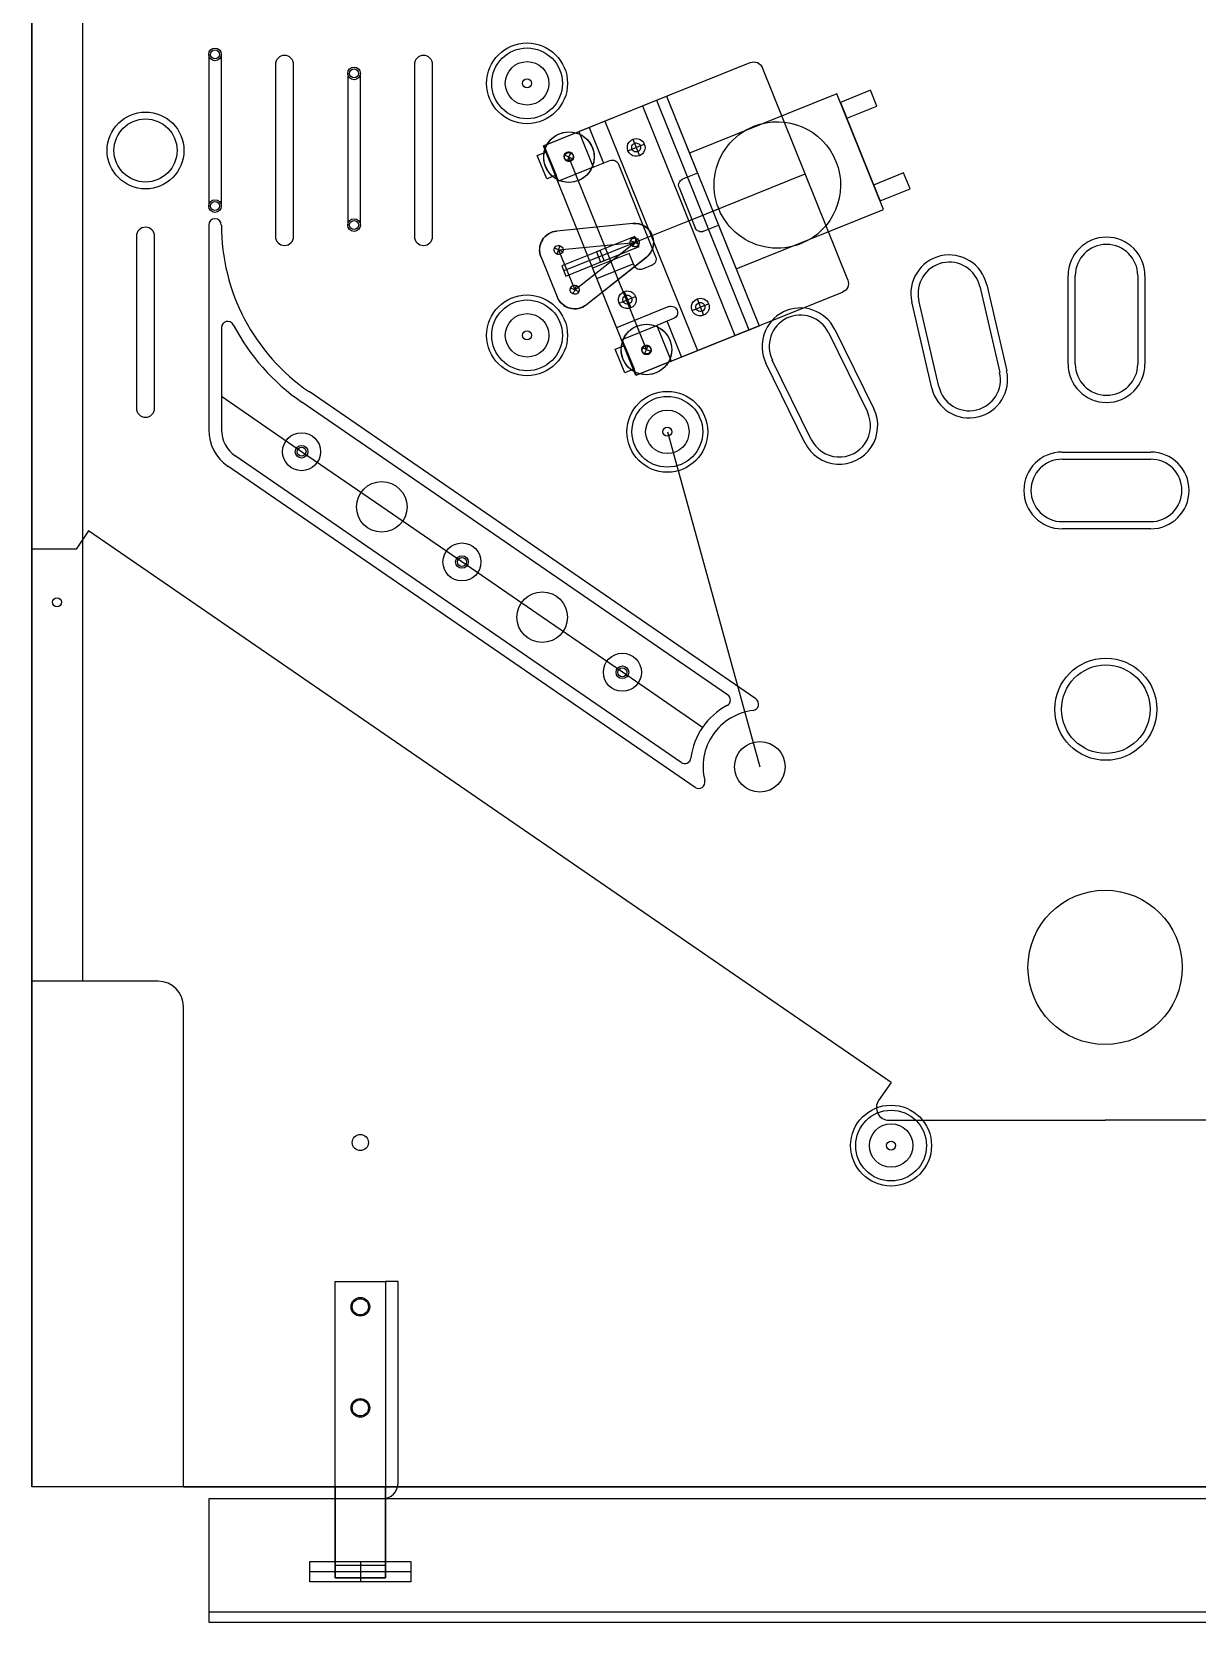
# Model space of a CAD drawing. Extents: x 0 to 23.2, y -2.3 to 46.
# Drawn here: x 0 to 11.53, y -1.34 to 14.39 of the extents above; entities that cross this region are included whole.
import ezdxf

# ---------------------------------------------------------------- set-up
doc = ezdxf.new("R2010")
doc.units = 0
doc.header["$LTSCALE"] = 5.77014
doc.header["$MEASUREMENT"] = 0
for name, color, linetype in [('1_250BIT_500DEP', 5, 'CONTINUOUS'), ('2_250BIT_250DEP', 3, 'CONTINUOUS'), ('3_250BIT_500TAB', 5, 'CONTINUOUS'), ('6_125BIT_500DEP', 5, 'CONTINUOUS'), ('7_VCARVE_BIT', 5, 'CONTINUOUS'), ('8_250BIT_500OUTLINE', 5, 'CONTINUOUS'), ('DF_COMPONENT', 4, 'CONTINUOUS')]:
    doc.layers.add(name, color=color, linetype=linetype)

msp = doc.modelspace()

# ---------------------------------------------------------------- linework, layer by layer
at = {"layer": '1_250BIT_500DEP', "color": 5, "linetype": 'CONTINUOUS'}
for p, q in [((5.945, 12.496), (5.193, 12.422)), ((5.037, 12.165), (5.196, 11.771)), ((5.486, 11.694), (6.08, 12.162)), ((10.321, 11.106), (10.321, 11.981)), ((10.94, 11.981), (10.94, 11.106)), ((9.378, 11.875), (9.575, 11.022)), ((8.972, 10.883), (8.775, 11.736)), ((7.881, 11.418), (8.266, 10.632)), ((7.71, 10.359), (7.325, 11.145)), ((10.193, 10.165), (11.068, 10.165)), ((11.068, 9.546), (10.193, 9.546))]:
    msp.add_line(p, q, dxfattribs=at)
for centre, radius in [((1.125, 13.219), 0.312), ((5.314, 13.153), 0.25), ((6.08, 11.25), 0.25), ((10.624, 7.691), 0.438), ((7.202, 7.122), 0.25)]:
    msp.add_circle(centre, radius, dxfattribs=at)
for centre, radius, start, end in [((5.964, 12.309), 0.188, -51.7345, 95.5935), ((5.211, 12.235), 0.188, 95.5935, -158.0705), ((10.631, 11.981), 0.309, 0, 180), ((9.076, 11.805), 0.309, 13.0111, -166.9889), ((5.37, 11.841), 0.188, -158.0705, -51.7345), ((7.603, 11.281), 0.309, 26.1368, -153.8632), ((9.273, 10.953), 0.309, -166.9889, 13.0111), ((10.631, 11.106), 0.309, 180, 0), ((7.988, 10.496), 0.309, -153.8632, 26.1368), ((10.193, 9.856), 0.309, 90, -90), ((11.068, 9.856), 0.309, -90, 90)]:
    msp.add_arc(centre, radius, start, end, dxfattribs=at)
at = {"layer": '2_250BIT_250DEP', "color": 3, "linetype": 'CONTINUOUS'}
for p, q in [((10.251, 11.106), (10.251, 11.981)), ((11.011, 11.981), (11.011, 11.106)), ((9.447, 11.891), (9.644, 11.038)), ((8.903, 10.867), (8.706, 11.72)), ((7.944, 11.449), (8.329, 10.663)), ((7.647, 10.328), (7.262, 11.114)), ((10.193, 10.236), (11.068, 10.236)), ((11.068, 9.476), (10.193, 9.476))]:
    msp.add_line(p, q, dxfattribs=at)
for centre, radius in [((1.125, 13.219), 0.38), ((10.624, 7.691), 0.505)]:
    msp.add_circle(centre, radius, dxfattribs=at)
for centre, start, end in [((10.631, 11.981), 0, 180), ((9.076, 11.805), 13.0111, -166.9889), ((7.603, 11.281), 26.1368, -153.8632), ((9.273, 10.953), -166.9889, 13.0111), ((10.631, 11.106), 180, 0), ((7.988, 10.496), -153.8632, 26.1368), ((10.193, 9.856), 90, -90), ((11.068, 9.856), -90, 90)]:
    msp.add_arc(centre, 0.38, start, end, dxfattribs=at)
at = {"layer": '3_250BIT_500TAB', "color": 5, "linetype": 'CONTINUOUS'}
msp.add_circle((10.617, 5.138), 0.763, dxfattribs=at)
at = {"layer": '6_125BIT_500DEP', "color": 5, "linetype": 'CONTINUOUS'}
for p, q in [((2.41, 14.069), (2.41, 12.369)), ((2.59, 12.369), (2.59, 14.069)), ((3.785, 14.069), (3.785, 12.369)), ((3.965, 12.369), (3.965, 14.069)), ((1.035, 12.37), (1.035, 10.67)), ((1.215, 10.67), (1.215, 12.37))]:
    msp.add_line(p, q, dxfattribs=at)
for centre, start, end in [((2.5, 14.069), 0, -180), ((3.875, 14.069), 0, 180), ((1.125, 12.37), 0, 180), ((2.5, 12.369), 180, 0), ((3.875, 12.369), 180, 0), ((1.125, 10.67), 180, 0)]:
    msp.add_arc(centre, 0.09, start, end, dxfattribs=at)
at = {"layer": '7_VCARVE_BIT', "color": 5, "linetype": 'CONTINUOUS'}
for centre, radius in [((1.812, 14.169), 0.0445), ((3.188, 13.981), 0.0445), ((4.899, 13.883), 0.0445), ((1.812, 12.669), 0.0445), ((3.188, 12.481), 0.0445), ((4.899, 11.39), 0.0445), ((6.287, 10.436), 0.0445), ((2.668, 10.239), 0.0445), ((4.255, 9.148), 0.0445), ((0.25, 8.75), 0.0445), ((5.842, 8.057), 0.0445), ((3.25, 3.405), 0.08), ((8.5, 3.375), 0.0445), ((3.25, 1.78), 0.08), ((3.25, 0.78), 0.08)]:
    msp.add_circle(centre, radius, dxfattribs=at)
at = {"layer": '8_250BIT_500OUTLINE', "color": 5, "linetype": 'CONTINUOUS'}
for p, q in [((0, 46), (0, 5)), ((1.25, 5), (0, 5)), ((1.5, 0), (1.5, 4.75)), ((1.5, 0), (21, 0))]:
    msp.add_line(p, q, dxfattribs=at)
msp.add_arc((1.25, 4.75), 0.25, 0, 90, dxfattribs=at)
at = {"layer": 'DF_COMPONENT', "color": 4, "linetype": 'CONTINUOUS'}
for p, q in [((0, 5), (0, 46)), ((0.5, 46), (0.5, 5)), ((1.75, 14.169), (1.75, 12.669)), ((1.875, 12.669), (1.875, 14.169)), ((6.041, 13.659), (7.107, 14.088)), ((8.072, 11.938), (7.227, 14.037)), ((3.125, 13.981), (3.125, 12.481)), ((3.25, 12.481), (3.25, 13.981)), ((5.061, 13.265), (6.28, 13.755)), ((5.411, 13.406), (6.28, 13.755)), ((6.178, 13.715), (7.092, 11.444)), ((6.28, 13.755), (6.586, 12.994)), ((6.28, 13.755), (7.194, 11.485)), ((7.964, 13.778), (6.507, 13.191)), ((8.424, 12.636), (7.964, 13.778)), ((8.295, 13.814), (7.998, 13.695)), ((7.998, 13.695), (8.062, 13.537)), ((8.359, 13.656), (8.295, 13.814)), ((6.041, 13.659), (6.955, 11.389)), ((8.03, 13.616), (8.359, 12.799)), ((8.062, 13.537), (8.359, 13.656)), ((5.068, 13.268), (5.411, 13.406)), ((5.411, 13.406), (5.553, 13.053)), ((5.411, 13.406), (5.553, 13.053)), ((5.513, 13.447), (5.655, 13.094)), ((5.67, 13.51), (6.584, 11.24)), ((5.975, 10.994), (5.061, 13.265)), ((5.21, 12.915), (5.068, 13.268)), ((5.897, 13.216), (6.059, 13.281)), ((5.946, 13.33), (6.011, 13.167)), ((4.999, 13.17), (5.092, 13.207)), ((5.093, 12.938), (4.999, 13.17)), ((5.092, 13.207), (5.186, 12.975)), ((5.313, 13.153), (5.272, 13.171)), ((5.313, 13.153), (5.296, 13.112)), ((5.313, 13.153), (5.331, 13.194)), ((5.313, 13.153), (5.354, 13.136)), ((5.313, 13.153), (5.313, 13.153)), ((6.08, 11.25), (5.313, 13.153)), ((5.327, 13.119), (5.327, 13.119)), ((5.327, 13.119), (5.327, 13.119)), ((5.33, 13.112), (5.33, 13.112)), ((5.33, 13.112), (5.33, 13.112)), ((5.553, 13.053), (5.719, 13.12)), ((5.802, 13.084), (6.171, 12.167)), ((5.995, 13.207), (5.995, 13.207)), ((5.995, 13.207), (5.995, 13.207)), ((6.011, 13.167), (6.011, 13.167)), ((6.011, 13.167), (6.011, 13.167)), ((6.507, 13.191), (6.966, 12.049)), ((5.186, 12.975), (5.093, 12.938)), ((5.553, 13.053), (5.21, 12.915)), ((5.407, 12.921), (5.407, 12.921)), ((5.407, 12.921), (5.407, 12.921)), ((6.586, 12.994), (6.438, 12.934)), ((6.498, 12.524), (7.649, 12.988)), ((8.624, 12.997), (8.327, 12.877)), ((8.688, 12.839), (8.624, 12.997)), ((6.403, 12.852), (6.563, 12.454)), ((8.327, 12.877), (8.391, 12.72)), ((8.391, 12.72), (8.688, 12.839)), ((5.518, 12.13), (6.737, 12.62)), ((6.737, 12.62), (6.795, 12.644)), ((6.966, 12.049), (8.424, 12.636)), ((1.75, 12.481), (1.75, 10.456)), ((5.944, 12.496), (5.193, 12.422)), ((6.645, 12.419), (6.794, 12.479)), ((6.794, 12.479), (7.194, 11.485)), ((5.211, 12.235), (5.964, 12.309)), ((5.211, 12.235), (5.228, 12.276)), ((5.37, 11.841), (5.964, 12.309)), ((5.518, 12.13), (5.987, 12.318)), ((5.966, 12.369), (5.587, 12.216)), ((5.964, 12.309), (5.923, 12.326)), ((5.964, 12.309), (5.946, 12.268)), ((5.964, 12.309), (5.981, 12.35)), ((5.964, 12.309), (6.005, 12.292)), ((6.007, 12.268), (5.966, 12.369)), ((7.609, 12.297), (7.609, 12.297)), ((7.609, 12.297), (7.609, 12.297)), ((5.037, 12.165), (5.196, 11.771)), ((5.211, 12.235), (5.17, 12.253)), ((5.211, 12.235), (5.194, 12.194)), ((5.211, 12.235), (5.37, 11.841)), ((5.211, 12.235), (5.252, 12.218)), ((5.228, 12.194), (5.228, 12.194)), ((5.228, 12.194), (5.228, 12.194)), ((5.622, 12.23), (5.242, 12.077)), ((5.518, 12.13), (5.263, 12.027)), ((5.283, 11.976), (5.663, 12.129)), ((6.078, 12.161), (5.486, 11.693)), ((5.91, 12.2), (5.548, 12.055)), ((5.587, 12.216), (5.627, 12.115)), ((5.663, 12.129), (5.622, 12.23)), ((5.627, 12.115), (6.007, 12.268)), ((5.958, 12.081), (5.91, 12.2)), ((5.98, 12.268), (5.98, 12.268)), ((5.98, 12.268), (5.98, 12.268)), ((5.242, 12.077), (5.283, 11.976)), ((5.548, 12.055), (5.785, 11.466)), ((5.589, 11.954), (5.95, 12.099)), ((6.136, 12.084), (6.04, 12.046)), ((5.37, 11.841), (5.329, 11.858)), ((5.37, 11.841), (5.352, 11.8)), ((5.37, 11.841), (5.387, 11.882)), ((5.37, 11.841), (5.411, 11.823)), ((5.859, 11.823), (5.925, 11.661)), ((6.955, 11.389), (8.021, 11.818)), ((5.386, 11.799), (5.386, 11.799)), ((5.386, 11.799), (5.386, 11.799)), ((6.301, 11.674), (5.785, 11.466)), ((5.811, 11.709), (5.973, 11.775)), ((5.908, 11.701), (5.908, 11.701)), ((5.908, 11.701), (5.908, 11.701)), ((5.925, 11.661), (5.925, 11.661)), ((5.925, 11.661), (5.925, 11.661)), ((6.532, 11.637), (6.695, 11.702)), ((6.581, 11.751), (6.646, 11.589)), ((5.84, 11.35), (6.183, 11.488)), ((7.194, 11.485), (5.975, 10.994)), ((6.349, 11.556), (6.183, 11.489)), ((6.183, 11.489), (6.325, 11.136)), ((6.183, 11.488), (6.325, 11.136)), ((6.427, 11.176), (6.284, 11.53)), ((6.325, 11.136), (7.194, 11.485)), ((6.384, 11.639), (6.384, 11.639)), ((6.63, 11.628), (6.63, 11.628)), ((6.63, 11.628), (6.63, 11.628)), ((6.646, 11.589), (6.646, 11.589)), ((6.646, 11.589), (6.646, 11.589)), ((1.875, 11.466), (1.875, 10.456)), ((5.982, 10.997), (5.84, 11.35)), ((5.771, 11.252), (5.864, 11.29)), ((5.865, 11.02), (5.771, 11.252)), ((5.864, 11.29), (5.958, 11.058)), ((6.08, 11.25), (6.039, 11.267)), ((6.08, 11.25), (6.062, 11.209)), ((6.08, 11.25), (6.097, 11.291)), ((6.08, 11.25), (6.121, 11.232)), ((6.096, 11.208), (6.096, 11.208)), ((6.096, 11.208), (6.096, 11.208)), ((6.099, 11.202), (6.099, 11.202)), ((6.099, 11.202), (6.099, 11.202)), ((5.958, 11.058), (5.865, 11.02)), ((6.325, 11.136), (5.982, 10.997)), ((6.173, 11.018), (6.173, 11.018)), ((6.173, 11.018), (6.173, 11.018)), ((2.668, 10.239), (1.875, 10.784)), ((6.883, 7.834), (2.671, 10.73)), ((7.163, 7.794), (2.742, 10.833)), ((6.287, 10.436), (7.202, 7.122)), ((3.462, 9.693), (2.668, 10.239)), ((6.561, 6.918), (1.94, 10.095)), ((6.423, 7.165), (2.01, 10.198)), ((4.255, 9.148), (3.462, 9.693)), ((0.562, 9.457), (0.438, 9.275)), ((8.5, 4), (0.562, 9.457)), ((0, 9.275), (0, 0)), ((0.438, 9.275), (0, 9.275)), ((5.049, 8.602), (4.255, 9.148)), ((0, 0), (0, 9)), ((5.842, 8.057), (5.049, 8.602)), ((6.636, 7.511), (5.842, 8.057)), ((0.5, 5), (0, 5)), ((8.5, 4), (8.377, 3.821)), ((8.48, 3.625), (10.617, 3.625)), ((12.754, 3.625), (10.617, 3.625)), ((3, 2.03), (3.5, 2.03)), ((3, -0.9), (3, 2.03)), ((3.625, 2.03), (3.5, 2.03)), ((3.5, 2.03), (3.5, -0.12)), ((3.5, 2.03), (3.5, -0.9)), ((3.625, 0.04), (3.625, 2.03)), ((21.25, 0), (0, 0)), ((21.25, 0), (0, 0)), ((3, 0), (3.5, 0)), ((3, -0.12), (3, 0)), ((3, 0), (3, -0.9)), ((3.5, 0), (3, 0)), ((3.5, 0), (3.5, -0.12)), ((3.5, -0.9), (3.5, 0)), ((21.25, -0.121), (1.75, -0.121)), ((1.75, -0.121), (1.75, -1.34)), ((3.465, -0.12), (3, -0.12)), ((2.75, -0.94), (2.75, -0.74)), ((2.75, -0.74), (3.75, -0.74)), ((3.5, -0.78), (3, -0.78)), ((3, -0.78), (3, -0.9)), ((3.25, -0.74), (3.25, -0.94)), ((3.5, -0.9), (3.5, -0.78)), ((3.75, -0.74), (3.75, -0.94)), ((2.75, -0.84), (3.75, -0.84)), ((3.75, -0.94), (2.75, -0.94)), ((3, -0.9), (3.5, -0.9)), ((3, -0.9), (3.5, -0.9)), ((3.5, -0.9), (3, -0.9)), ((21.25, -1.24), (1.75, -1.24)), ((1.75, -1.24), (1.75, -1.34)), ((1.75, -1.34), (21.25, -1.34)), ((1.75, -1.34), (21.25, -1.34))]:
    msp.add_line(p, q, dxfattribs=at)
for centre, radius in [((1.812, 14.169), 0.0625), ((4.899, 13.883), 0.4), ((4.899, 13.883), 0.35), ((3.188, 13.981), 0.0625), ((4.899, 13.883), 0.215), ((1.812, 12.669), 0.0625), ((3.188, 12.481), 0.0625), ((4.899, 11.39), 0.4), ((4.899, 11.39), 0.35), ((4.899, 11.39), 0.215), ((6.287, 10.436), 0.4), ((6.287, 10.436), 0.35), ((6.287, 10.436), 0.215), ((2.668, 10.239), 0.188), ((2.668, 10.239), 0.0625), ((3.462, 9.693), 0.25), ((4.255, 9.148), 0.188), ((4.255, 9.148), 0.0625), ((5.049, 8.602), 0.25), ((5.842, 8.057), 0.188), ((5.842, 8.057), 0.0625), ((8.5, 3.375), 0.4), ((8.5, 3.375), 0.35), ((8.5, 3.375), 0.215), ((3.25, 1.78), 0.0925), ((3.25, 0.78), 0.0925)]:
    msp.add_circle(centre, radius, dxfattribs=at)
for centre, radius, start, end in [((1.812, 12.481), 0.0625, 0, 180), ((3.875, 12.481), 2, 180, -124.5085), ((1.938, 11.466), 0.0625, 27.6604, 180), ((3.875, 12.481), 2.125, -152.3396, -124.5085), ((2.188, 10.456), 0.438, 180, -124.5085), ((2.188, 10.456), 0.312, 180, -124.5085), ((7.202, 7.122), 0.688, 118.2119, 172.7711), ((6.848, 7.783), 0.0625, -61.7881, 55.4915), ((7.127, 7.742), 0.0625, -83.0989, 55.4915), ((7.202, 7.122), 0.562, 96.9011, -165.9181), ((6.458, 7.216), 0.0625, -124.5085, -7.2289), ((6.596, 6.97), 0.0625, -124.5085, 14.0819), ((8.48, 3.75), 0.125, 145.4915, -90), ((3.465, 0.04), 0.16, -90, 0)]:
    msp.add_arc(centre, radius, start, end, dxfattribs=at)
for points in [[(7.107, 14.088), (7.13, 14.098), (7.155, 14.097), (7.177, 14.088)], [(7.177, 14.088), (7.2, 14.078), (7.218, 14.06), (7.227, 14.037)], [(7.141, 13.458), (7.462, 13.587), (7.826, 13.431), (7.955, 13.111)], [(5.066, 13.188), (5.078, 13.277), (5.137, 13.352), (5.22, 13.385)], [(5.22, 13.385), (5.303, 13.419), (5.397, 13.405), (5.468, 13.35)], [(6.756, 12.965), (6.787, 13.186), (6.934, 13.374), (7.141, 13.458)], [(5.468, 13.35), (5.538, 13.295), (5.574, 13.207), (5.561, 13.118)], [(5.924, 13.179), (5.9, 13.199), (5.887, 13.23), (5.891, 13.261)], [(5.891, 13.261), (5.896, 13.292), (5.916, 13.318), (5.946, 13.33)], [(5.951, 13.213), (5.938, 13.223), (5.932, 13.239), (5.934, 13.255)], [(5.934, 13.255), (5.936, 13.27), (5.947, 13.284), (5.962, 13.29)], [(5.946, 13.33), (5.99, 13.348), (6.041, 13.326), (6.059, 13.281)], [(5.962, 13.29), (5.976, 13.296), (5.993, 13.293), (6.006, 13.283)], [(6.022, 13.242), (6.02, 13.226), (6.01, 13.213), (5.995, 13.207)], [(6.006, 13.283), (6.018, 13.274), (6.025, 13.258), (6.022, 13.242)], [(6.059, 13.281), (6.078, 13.236), (6.056, 13.185), (6.011, 13.167)], [(5.159, 12.956), (5.089, 13.011), (5.053, 13.1), (5.066, 13.188)], [(5.283, 13.125), (5.271, 13.135), (5.264, 13.151), (5.267, 13.166)], [(5.267, 13.166), (5.269, 13.182), (5.279, 13.196), (5.294, 13.202)], [(5.286, 13.118), (5.273, 13.128), (5.267, 13.144), (5.269, 13.16)], [(5.269, 13.16), (5.272, 13.175), (5.282, 13.189), (5.297, 13.195)], [(5.327, 13.119), (5.313, 13.113), (5.296, 13.115), (5.283, 13.125)], [(5.33, 13.112), (5.315, 13.106), (5.299, 13.108), (5.286, 13.118)], [(5.294, 13.202), (5.309, 13.208), (5.326, 13.205), (5.338, 13.195)], [(5.297, 13.195), (5.312, 13.201), (5.328, 13.198), (5.341, 13.188)], [(5.355, 13.154), (5.353, 13.138), (5.342, 13.125), (5.327, 13.119)], [(5.358, 13.147), (5.355, 13.131), (5.345, 13.118), (5.33, 13.112)], [(5.338, 13.195), (5.351, 13.185), (5.357, 13.17), (5.355, 13.154)], [(5.341, 13.188), (5.353, 13.179), (5.36, 13.163), (5.358, 13.147)], [(5.561, 13.118), (5.549, 13.03), (5.49, 12.955), (5.407, 12.921)], [(5.719, 13.12), (5.735, 13.126), (5.752, 13.126), (5.768, 13.119)], [(5.768, 13.119), (5.783, 13.113), (5.796, 13.1), (5.802, 13.084)], [(6.011, 13.167), (5.982, 13.155), (5.949, 13.16), (5.924, 13.179)], [(5.995, 13.207), (5.98, 13.201), (5.963, 13.203), (5.951, 13.213)], [(7.955, 13.111), (8.084, 12.79), (7.929, 12.426), (7.609, 12.297)], [(5.407, 12.921), (5.324, 12.888), (5.23, 12.901), (5.159, 12.956)], [(6.403, 12.9), (6.41, 12.916), (6.422, 12.928), (6.438, 12.934)], [(6.989, 12.385), (6.813, 12.523), (6.724, 12.744), (6.756, 12.965)], [(6.403, 12.852), (6.397, 12.867), (6.397, 12.885), (6.403, 12.9)], [(5.944, 12.496), (6.027, 12.505), (6.106, 12.457), (6.138, 12.379)], [(6.597, 12.419), (6.581, 12.426), (6.569, 12.439), (6.563, 12.454)], [(5.037, 12.165), (5.015, 12.22), (5.02, 12.282), (5.05, 12.333)], [(5.05, 12.333), (5.081, 12.383), (5.134, 12.416), (5.193, 12.422)], [(5.167, 12.242), (5.169, 12.257), (5.18, 12.271), (5.194, 12.277)], [(5.194, 12.277), (5.209, 12.283), (5.226, 12.28), (5.238, 12.27)], [(5.936, 12.274), (5.924, 12.284), (5.917, 12.3), (5.919, 12.315)], [(5.919, 12.315), (5.922, 12.331), (5.932, 12.344), (5.947, 12.35)], [(5.98, 12.268), (5.965, 12.262), (5.949, 12.264), (5.936, 12.274)], [(5.947, 12.35), (5.962, 12.356), (5.979, 12.354), (5.991, 12.344)], [(6.008, 12.303), (6.005, 12.287), (5.995, 12.274), (5.98, 12.268)], [(5.991, 12.344), (6.004, 12.334), (6.01, 12.319), (6.008, 12.303)], [(6.138, 12.379), (6.169, 12.301), (6.145, 12.212), (6.078, 12.161)], [(6.645, 12.419), (6.63, 12.413), (6.612, 12.413), (6.597, 12.419)], [(7.609, 12.297), (7.401, 12.213), (7.165, 12.247), (6.989, 12.385)], [(5.183, 12.2), (5.171, 12.21), (5.165, 12.226), (5.167, 12.242)], [(5.228, 12.194), (5.213, 12.188), (5.196, 12.19), (5.183, 12.2)], [(5.255, 12.229), (5.253, 12.213), (5.242, 12.2), (5.228, 12.194)], [(5.238, 12.27), (5.251, 12.261), (5.257, 12.245), (5.255, 12.229)], [(6.171, 12.118), (6.164, 12.103), (6.152, 12.091), (6.136, 12.084)], [(6.171, 12.167), (6.178, 12.151), (6.177, 12.134), (6.171, 12.118)], [(5.992, 12.046), (5.976, 12.053), (5.964, 12.065), (5.958, 12.081)], [(6.04, 12.046), (6.025, 12.04), (6.007, 12.04), (5.992, 12.046)], [(5.342, 11.806), (5.33, 11.815), (5.323, 11.831), (5.326, 11.847)], [(5.326, 11.847), (5.328, 11.863), (5.338, 11.876), (5.353, 11.882)], [(5.386, 11.799), (5.372, 11.793), (5.355, 11.796), (5.342, 11.806)], [(5.353, 11.882), (5.368, 11.888), (5.385, 11.886), (5.397, 11.876)], [(5.414, 11.834), (5.412, 11.819), (5.401, 11.805), (5.386, 11.799)], [(5.397, 11.876), (5.41, 11.866), (5.416, 11.85), (5.414, 11.834)], [(5.805, 11.755), (5.809, 11.785), (5.83, 11.812), (5.859, 11.823)], [(5.859, 11.823), (5.888, 11.835), (5.921, 11.83), (5.946, 11.811)], [(5.946, 11.811), (5.97, 11.792), (5.983, 11.761), (5.979, 11.73)], [(8.071, 11.867), (8.062, 11.845), (8.044, 11.827), (8.021, 11.818)], [(8.072, 11.938), (8.081, 11.915), (8.081, 11.89), (8.071, 11.867)], [(5.322, 11.659), (5.264, 11.675), (5.218, 11.716), (5.196, 11.771)], [(5.486, 11.693), (5.44, 11.657), (5.379, 11.644), (5.322, 11.659)], [(5.838, 11.673), (5.813, 11.693), (5.801, 11.724), (5.805, 11.755)], [(5.925, 11.661), (5.895, 11.649), (5.862, 11.654), (5.838, 11.673)], [(5.864, 11.707), (5.852, 11.717), (5.845, 11.733), (5.848, 11.748)], [(5.848, 11.748), (5.85, 11.764), (5.86, 11.778), (5.875, 11.784)], [(5.908, 11.701), (5.894, 11.695), (5.877, 11.697), (5.864, 11.707)], [(5.875, 11.784), (5.89, 11.789), (5.907, 11.787), (5.919, 11.777)], [(5.936, 11.736), (5.934, 11.72), (5.923, 11.707), (5.908, 11.701)], [(5.919, 11.777), (5.932, 11.767), (5.938, 11.752), (5.936, 11.736)], [(5.979, 11.73), (5.974, 11.699), (5.954, 11.673), (5.925, 11.661)], [(6.301, 11.674), (6.317, 11.68), (6.334, 11.68), (6.35, 11.673)], [(6.35, 11.673), (6.365, 11.667), (6.378, 11.654), (6.384, 11.639)], [(6.56, 11.601), (6.535, 11.62), (6.523, 11.651), (6.527, 11.682)], [(6.527, 11.682), (6.531, 11.713), (6.552, 11.739), (6.581, 11.751)], [(6.586, 11.635), (6.574, 11.644), (6.567, 11.66), (6.57, 11.676)], [(6.57, 11.676), (6.572, 11.692), (6.582, 11.705), (6.597, 11.711)], [(6.581, 11.751), (6.626, 11.769), (6.677, 11.747), (6.695, 11.702)], [(6.597, 11.711), (6.612, 11.717), (6.629, 11.715), (6.641, 11.705)], [(6.658, 11.663), (6.656, 11.648), (6.645, 11.634), (6.63, 11.628)], [(6.641, 11.705), (6.654, 11.695), (6.66, 11.679), (6.658, 11.663)], [(6.695, 11.702), (6.713, 11.658), (6.691, 11.607), (6.646, 11.589)], [(5.986, 11.482), (6.069, 11.515), (6.164, 11.502), (6.234, 11.447)], [(6.383, 11.59), (6.377, 11.575), (6.364, 11.562), (6.349, 11.556)], [(6.384, 11.639), (6.39, 11.623), (6.39, 11.606), (6.383, 11.59)], [(6.646, 11.589), (6.617, 11.577), (6.584, 11.582), (6.56, 11.601)], [(6.63, 11.628), (6.616, 11.622), (6.599, 11.625), (6.586, 11.635)], [(5.832, 11.285), (5.845, 11.373), (5.903, 11.449), (5.986, 11.482)], [(6.234, 11.447), (6.304, 11.392), (6.34, 11.303), (6.328, 11.215)], [(5.925, 11.053), (5.855, 11.108), (5.819, 11.196), (5.832, 11.285)], [(6.052, 11.215), (6.04, 11.225), (6.033, 11.24), (6.036, 11.256)], [(6.036, 11.256), (6.038, 11.272), (6.048, 11.285), (6.063, 11.291)], [(6.055, 11.208), (6.043, 11.218), (6.036, 11.233), (6.039, 11.249)], [(6.039, 11.249), (6.041, 11.265), (6.051, 11.278), (6.066, 11.284)], [(6.096, 11.208), (6.082, 11.203), (6.065, 11.205), (6.052, 11.215)], [(6.099, 11.202), (6.084, 11.196), (6.068, 11.198), (6.055, 11.208)], [(6.063, 11.291), (6.078, 11.297), (6.095, 11.295), (6.107, 11.285)], [(6.066, 11.284), (6.081, 11.29), (6.098, 11.288), (6.11, 11.278)], [(6.124, 11.244), (6.122, 11.228), (6.111, 11.214), (6.096, 11.208)], [(6.127, 11.237), (6.124, 11.221), (6.114, 11.207), (6.099, 11.202)], [(6.107, 11.285), (6.12, 11.275), (6.126, 11.259), (6.124, 11.244)], [(6.11, 11.278), (6.123, 11.268), (6.129, 11.252), (6.127, 11.237)], [(6.328, 11.215), (6.315, 11.126), (6.256, 11.051), (6.173, 11.018)], [(6.173, 11.018), (6.09, 10.984), (5.996, 10.998), (5.925, 11.053)]]:
    msp.add_open_spline(points, degree=3, dxfattribs=at)

doc.saveas('drawing.dxf')
